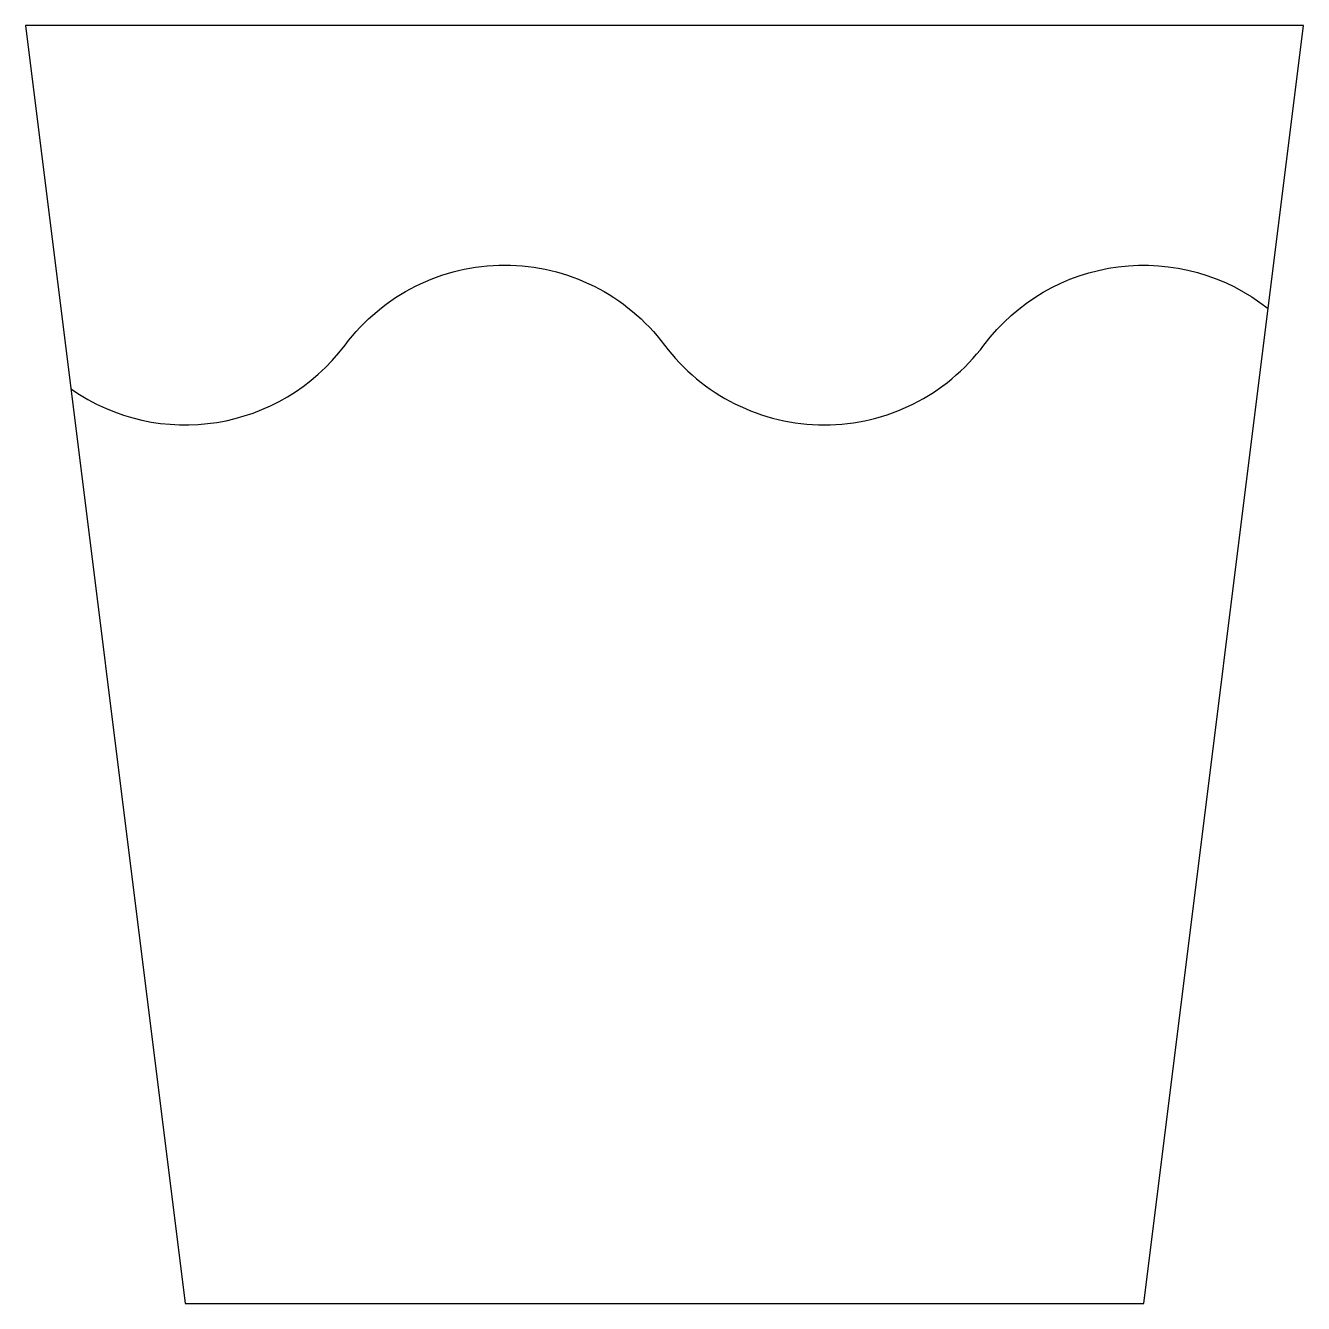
# Model space of a CAD drawing. Extents: x -2 to 2, y -2 to 2.
import ezdxf

# ---------------------------------------------------------------- set-up
doc = ezdxf.new("R2010")
doc.units = 0

msp = doc.modelspace()

# ---------------------------------------------------------------- linework, layer by layer
msp.add_lwpolyline([(-1.5, -2), (1.5, -2), (2, 2), (-2, 2)], close=True)
msp.add_lwpolyline([(-1.8578, 0.8626, 0.404309), (-1, 1, -0.5), (0, 1, 0.5), (1, 1, -0.422678), (1.8892, 1.114, -0.422678)], format="xyb")

doc.saveas('drawing.dxf')
